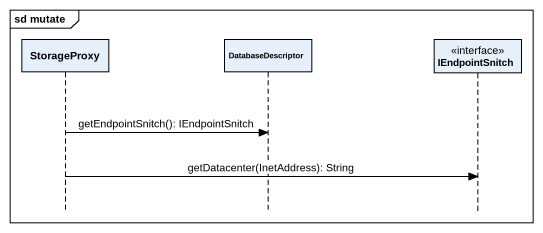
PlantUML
@startuml
mainframe sd mutate
hide footbox
participant StorageProxy
participant DatabaseDescriptor
participant IEndpointSnitch <<interface>>

StorageProxy -> DatabaseDescriptor : getEndpointSnitch(): IEndpointSnitch
StorageProxy -> IEndpointSnitch : getDatacenter(InetAddress): String
@enduml
